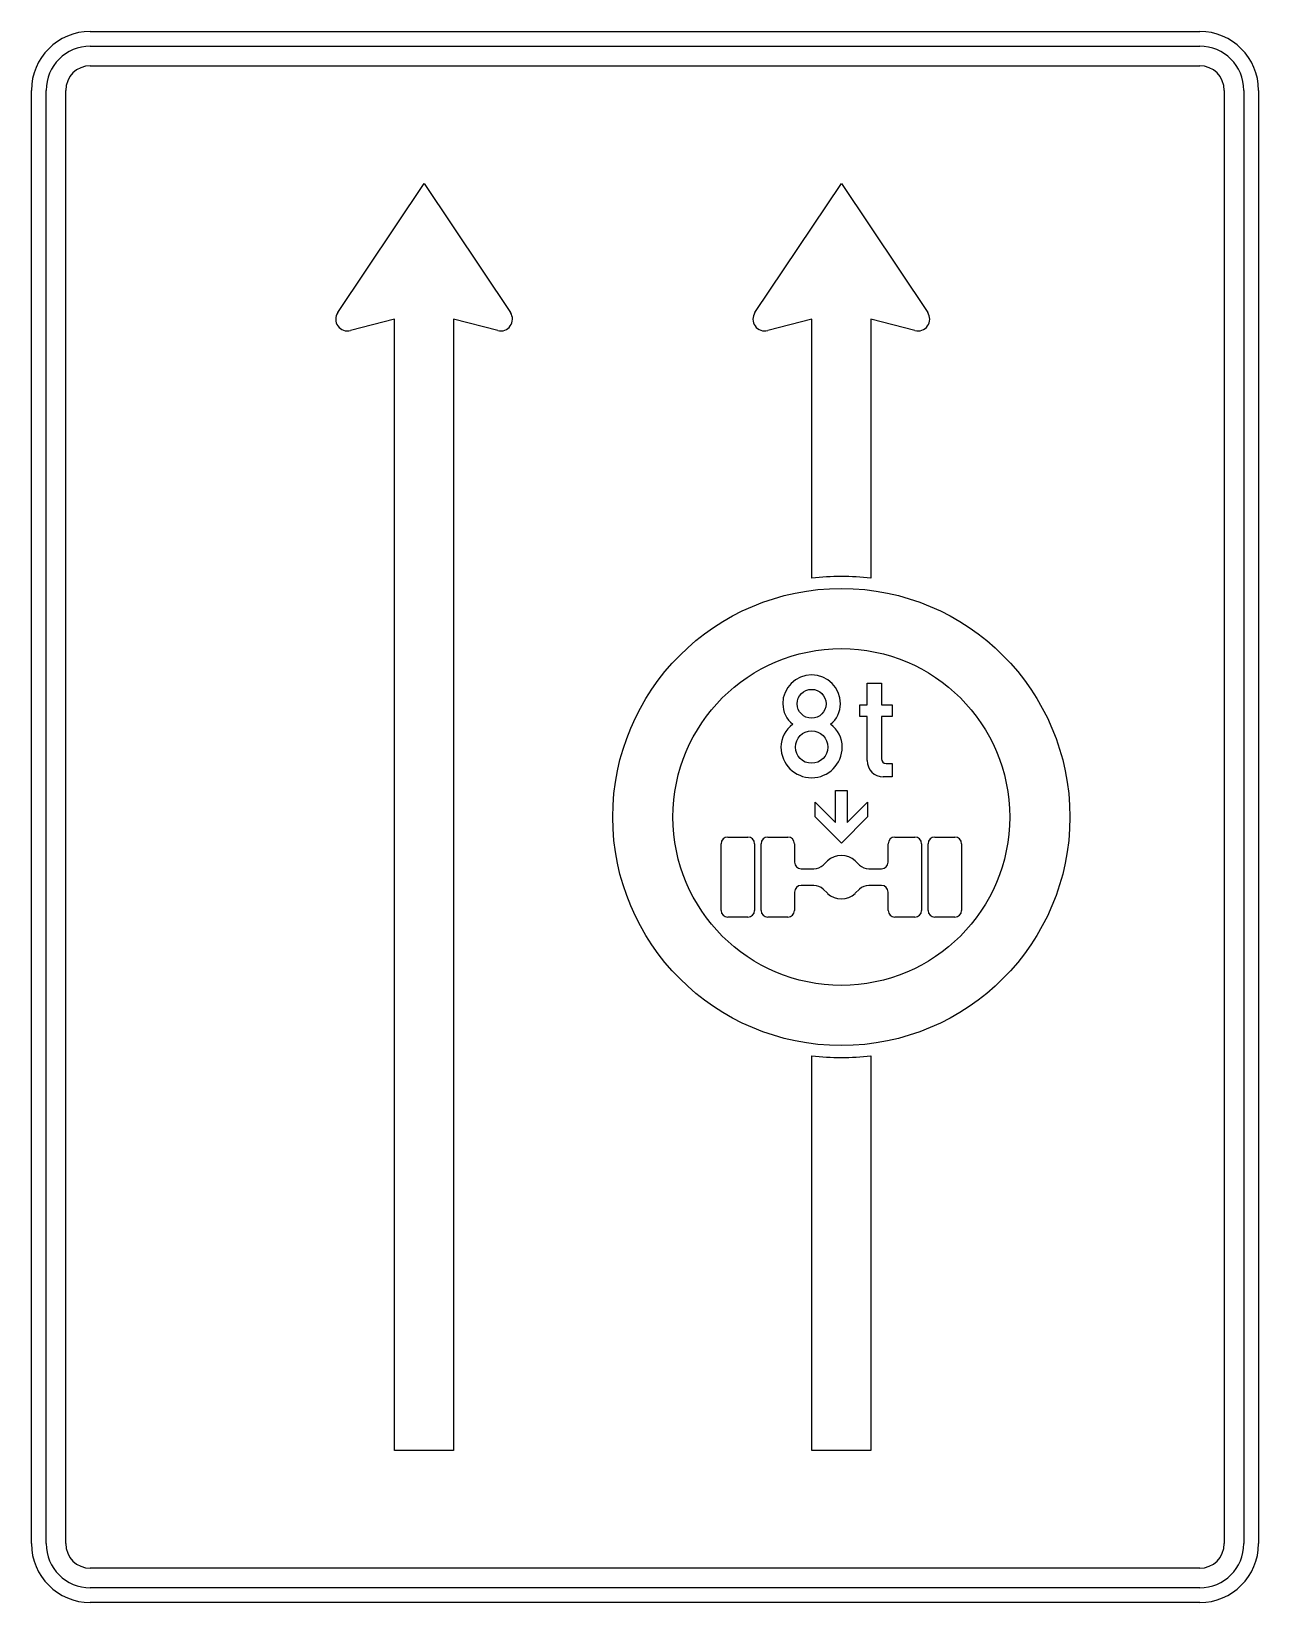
# Model space of a CAD drawing. Extents: x 0 to 1250, y 0 to 1600.
import ezdxf

# ---------------------------------------------------------------- set-up
doc = ezdxf.new("R2010")
doc.units = 0
doc.header["$LTSCALE"] = 25
doc.linetypes.add('AUSGEZOGEN', pattern=[0])
doc.layers.get('0').update_dxf_attribs({"linetype": 'AUSGEZOGEN'})

msp = doc.modelspace()

# ---------------------------------------------------------------- linework, layer by layer
for p, q in [((60, 1600), (1190, 1600)), ((60, 1585), (1190, 1585)), ((60, 1565), (1190, 1565)), ((0, 60), (0, 1540)), ((15, 60), (15, 1540)), ((35, 60), (35, 1540)), ((1215, 1540), (1215, 60)), ((1235, 1540), (1235, 60)), ((1250, 1540), (1250, 60)), ((312, 1313.7), (400, 1445)), ((400, 1445), (488, 1313.7)), ((737, 1313.7), (825, 1445)), ((825, 1445), (913, 1313.7)), ((370, 1307), (325, 1295.4)), ((370, 155), (370, 1307)), ((475, 1295.4), (430, 1307)), ((430, 1307), (430, 155)), ((795, 1307), (750, 1295.4)), ((795, 1043.2), (795, 1307)), ((900, 1295.4), (855, 1307)), ((855, 1307), (855, 1043.2)), ((851.2, 914.3), (851.2, 936.4)), ((851.2, 936.4), (865.9, 936.4)), ((865.9, 936.4), (865.9, 914.3)), ((765.3, 915.3), (765.3, 915.3)), ((824.1, 915.3), (824.1, 915.3)), ((843.8, 902.4), (843.8, 914.3)), ((843.8, 914.3), (851.2, 914.3)), ((865.9, 914.3), (876.9, 914.3)), ((876.9, 914.3), (876.9, 902.4)), ((851.2, 902.4), (843.8, 902.4)), ((851.2, 857.4), (851.2, 902.4)), ((876.9, 902.4), (865.9, 902.4)), ((865.9, 902.4), (865.9, 859.2)), ((814, 894.4), (814, 894.4)), ((763.5, 871.2), (763.5, 871.2)), ((826, 871.2), (826, 871.2)), ((870.5, 854.6), (876.9, 854.6)), ((876.9, 854.6), (876.9, 840.8)), ((876.9, 840.8), (867.7, 840.8)), ((819, 794.3), (819, 827.1)), ((819, 827.1), (831, 827.1)), ((831, 827.1), (831, 794.3)), ((798.2, 800.3), (798.2, 815.1)), ((798.2, 815.1), (819, 794.3)), ((825, 773.5), (798.2, 800.3)), ((851.8, 800.3), (825, 773.5)), ((831, 794.3), (851.8, 815.1)), ((851.8, 815.1), (851.8, 800.3)), ((702.5, 704.8), (702.5, 772.8)), ((709.3, 779.5), (729.8, 779.5)), ((736.5, 772.8), (736.5, 704.8)), ((743.4, 704.8), (743.4, 772.8)), ((750.1, 779.5), (770.5, 779.5)), ((777.4, 772.8), (777.4, 754)), ((872.6, 754), (872.6, 772.8)), ((879.5, 779.5), (899.9, 779.5)), ((906.6, 772.8), (906.6, 704.8)), ((913.5, 704.8), (913.5, 772.8)), ((920.2, 779.5), (940.7, 779.5)), ((947.5, 772.8), (947.5, 704.8)), ((806.5, 751.1), (810.9, 755.2)), ((839.1, 755.2), (843.5, 751.1)), ((784.1, 747.2), (797.1, 747.3)), ((852.9, 747.3), (865.9, 747.2)), ((777.4, 723.5), (777.4, 704.8)), ((797.1, 730.2), (784.1, 730.2)), ((810.9, 722.3), (806.5, 726.4)), ((843.5, 726.4), (839.1, 722.3)), ((865.9, 730.2), (852.9, 730.2)), ((872.6, 704.8), (872.6, 723.5)), ((709.3, 697.9), (709.3, 698)), ((729.8, 698), (709.3, 697.9)), ((750.1, 697.9), (750.1, 698)), ((770.5, 698), (750.1, 697.9)), ((899.9, 698), (879.5, 698)), ((920.3, 697.9), (920.2, 698)), ((940.7, 698), (920.3, 697.9)), ((795, 155), (795, 556.8)), ((855, 556.8), (855, 155)), ((430, 155), (370, 155)), ((855, 155), (795, 155)), ((1190, 35), (60, 35)), ((1190, 15), (60, 15)), ((1190, 0), (60, 0))]:
    msp.add_line(p, q)
for centre, radius in [((825, 800), 232.8), ((825, 800), 171.5), ((794.7, 915.3), 14.7), ((794.7, 871.2), 16.5)]:
    msp.add_circle(centre, radius)
for centre, radius, start, end in [((60, 1540), 60, 90, 180), ((1190, 1540), 60, 0, 90), ((60, 1540), 45, 90, 180), ((1190, 1540), 45, 0, 90), ((60, 1540), 25, 90, 180), ((1190, 1540), 25, 0, 90), ((322, 1307), 12, 146.195, 284.37), ((478, 1307), 12, 255.635, 393.81), ((747, 1307), 12, 146.195, 284.475), ((903, 1307), 12, 255.525, 393.805), ((825, 797.1), 247.8, 83.05, 96.95), ((794.7, 915.3), 29.4, 0, 180), ((792, 915.3), 26.6, 180, 231.6729), ((797.5, 915.3), 26.6, 308.3271, 360), ((792, 871.2), 28.5, 125.4604, 180), ((797.5, 871.2), 28.5, 0, 54.5395), ((794.7, 871.2), 31.2, 180, 360), ((867.7, 857.4), 16.5, 180, 270), ((870.5, 859.2), 4.59, 180, 270), ((709.3, 772.8), 6.8, 90, 180), ((729.8, 772.8), 6.8, 0, 90), ((750.1, 772.8), 6.8, 90, 180), ((770.5, 772.8), 6.8, 0, 90), ((879.5, 772.8), 6.8, 90, 180), ((899.9, 772.8), 6.8, 0, 90), ((920.2, 772.8), 6.8, 90, 180), ((940.7, 772.8), 6.8, 0, 90), ((784.1, 754), 6.8, 180, 270), ((825, 740.5), 20.4, 46.395, 133.605), ((865.9, 754), 6.8, 270, 360), ((797.1, 760.9), 13.6, 270, 313.605), ((852.9, 760.9), 13.6, 226.395, 270), ((784.1, 723.5), 6.8, 90, 180), ((797.1, 716.6), 13.6, 46.395, 90), ((825, 737), 20.4, 226.395, 313.605), ((852.9, 716.6), 13.6, 90, 133.605), ((865.9, 723.5), 6.8, 0, 90), ((709.3, 704.8), 6.8, 180, 270), ((729.8, 704.8), 6.8, 270, 360), ((750.1, 704.8), 6.8, 180, 270), ((770.5, 704.8), 6.8, 270, 360), ((879.5, 704.8), 6.8, 180, 270), ((899.9, 704.8), 6.8, 270, 360), ((920.2, 704.8), 6.8, 180, 270), ((940.7, 704.8), 6.8, 270, 360), ((825, 802.9), 247.8, 263.05, 276.95), ((60, 60), 60, 180, 270), ((60, 60), 45, 180, 270), ((60, 60), 25, 180, 270), ((1190, 60), 60, 270, 360), ((1190, 60), 45, 270, 360), ((1190, 60), 25, 270, 360)]:
    msp.add_arc(centre, radius, start, end)

doc.saveas('drawing.dxf')
